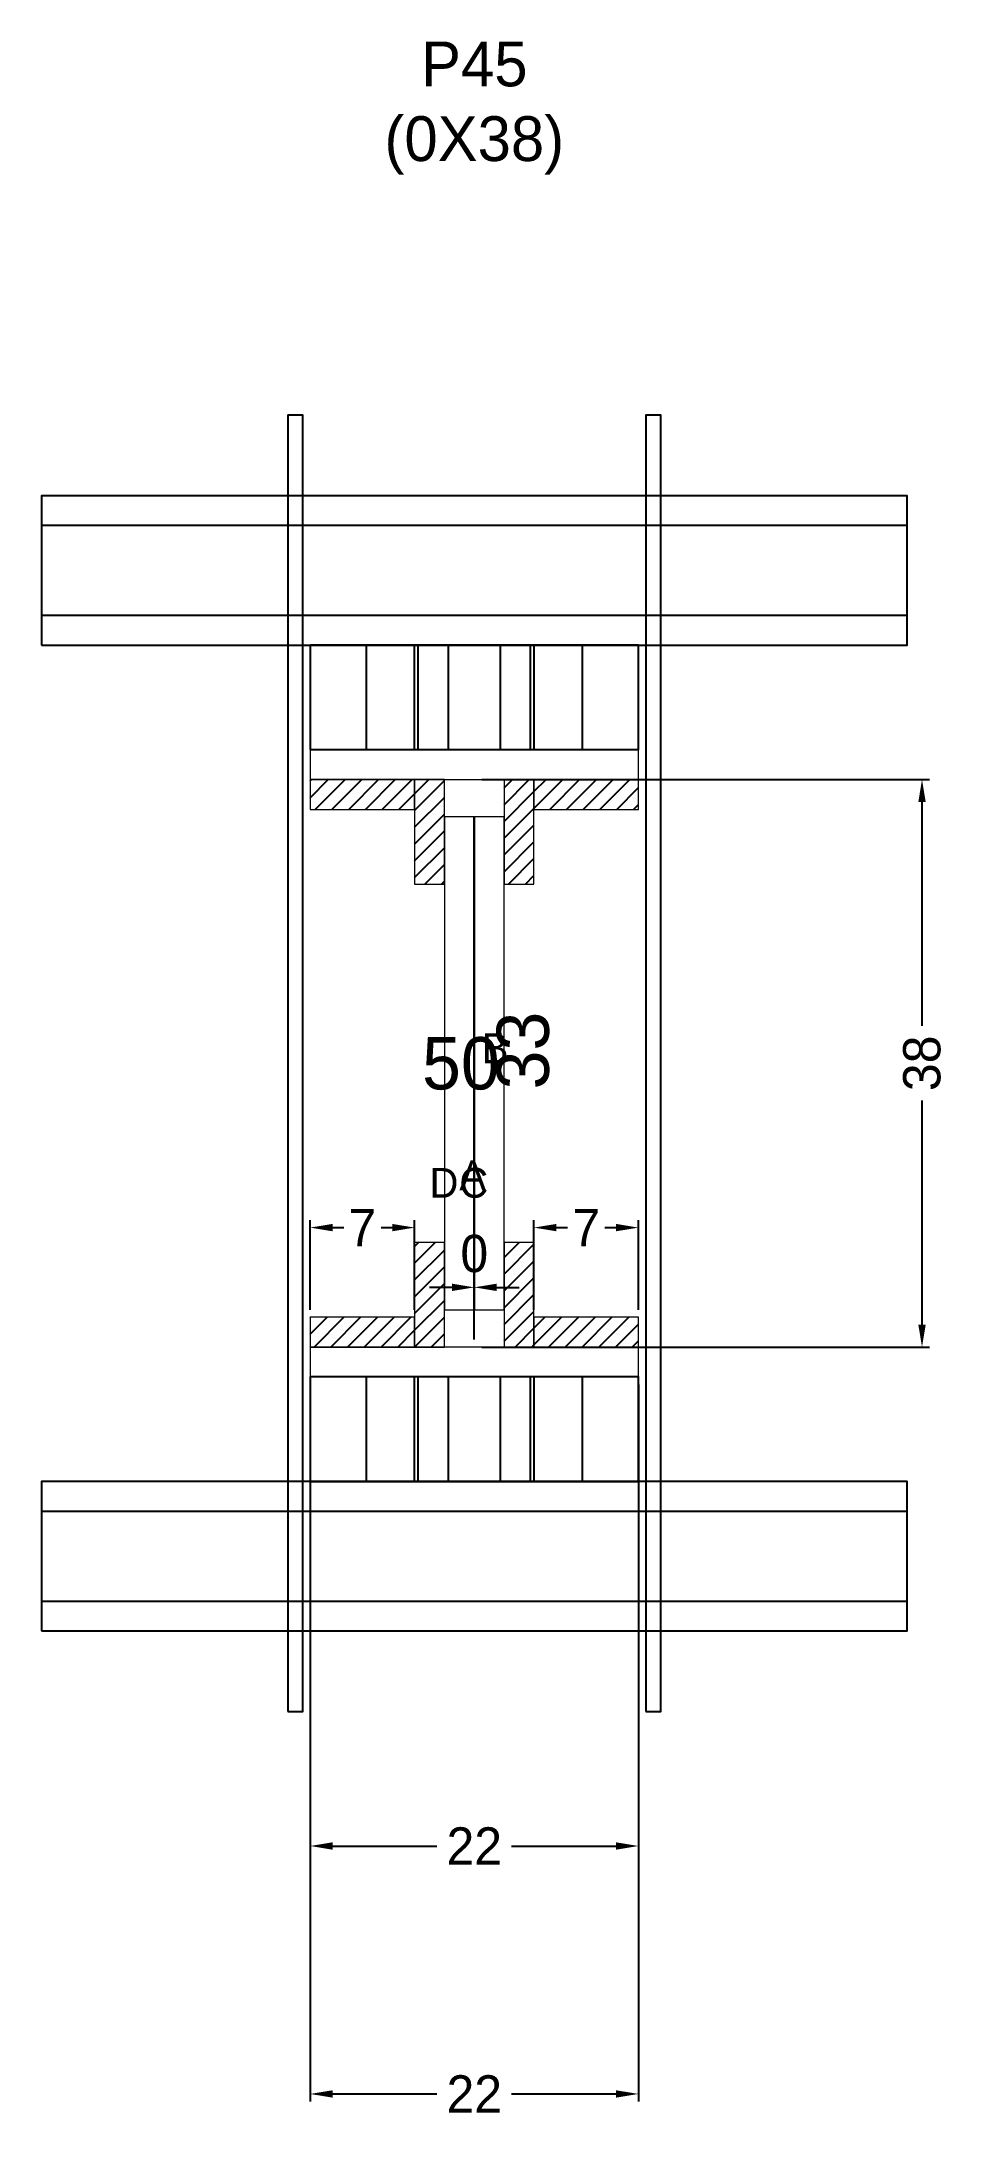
# Model space of a CAD drawing. Header units: centimetres. Extents: x -58 to 63, y -1 to 277.
import ezdxf

# ---------------------------------------------------------------- set-up
doc = ezdxf.new("R2010")
doc.units = ezdxf.units.CM
for name, color, linetype in [('CHAPA', 140, 'Continuous'), ('COTA', 241, 'Continuous'), ('Hachura', 251, 'Continuous'), ('Madeira', 30, 'Continuous'), ('NOMENCLATURA', 7, 'Continuous'), ('Painéis', 200, 'Continuous'), ('Perfil Metálico', 150, 'Continuous'), ('SARRAFO', 251, 'Continuous'), ('TEXTO_GERAL', 7, 'Continuous')]:
    doc.layers.add(name, color=color, linetype=linetype)
doc.dimstyles.new('cotax2', dxfattribs={"dimtxt": 2.5, "dimasz": 1.5, "dimexe": 0.5, "dimexo": 0.5, "dimgap": 0.5, "dimtad": 1, "dimcen": 2.5, "dimazin": 3, "dimtfac": 1, "dimtmove": 0, "dimatfit": 3})
pattern_1 = [(45, (0, 0), (-1.122532, 1.122532), [])]

# ---------------------------------------------------------------- blocks, each defined once
blk = doc.blocks.new('_CLOSEDFILLED')
at = {"color": 0, "linetype": 'BYBLOCK'}
blk.add_solid([(-1, 0.164), (0, 0), (-1, -0.164)], dxfattribs=at)
blk = doc.blocks.new('*D1')
for p, q in [((-22, 97), (-22, 1)), ((22, 97), (22, 1)), ((-19, 2), (-5, 2)), ((5, 2), (19, 2))]:
    blk.add_line(p, q)
at = {"layer": 'Defpoints'}
for p in [(-22, 98), (22, 98), (-22, 2)]:
    blk.add_point(p, dxfattribs=at)
at = {"layer": 'COTA', "xscale": 3, "yscale": 3, "rotation": 180}
blk.add_blockref('_CLOSEDFILLED', (-22, 2), dxfattribs=at)
at = {"layer": 'COTA', "xscale": 3, "yscale": 3}
blk.add_blockref('_CLOSEDFILLED', (22, 2), dxfattribs=at)
at = {"layer": 'COTA', "insert": (0, 2), "char_height": 5, "attachment_point": 5}
blk.add_mtext('22', dxfattribs=at)
blk = doc.blocks.new('*D2')
for p, q in [((-3, 110), (-6, 110)), ((0, 103), (0, 111)), ((0, 103), (0, 111)), ((0, 110), (0, 110)), ((3, 110), (6, 110))]:
    blk.add_line(p, q)
at = {"layer": 'Defpoints'}
for p in [(0, 110), (0, 102), (0, 102)]:
    blk.add_point(p, dxfattribs=at)
at = {"layer": 'COTA', "xscale": 3, "yscale": 3}
blk.add_blockref('_CLOSEDFILLED', (0, 110), dxfattribs=at)
at = {"layer": 'COTA', "xscale": 3, "yscale": 3, "rotation": 180}
blk.add_blockref('_CLOSEDFILLED', (0, 110), dxfattribs=at)
at = {"layer": 'COTA', "insert": (0, 114.5), "char_height": 5, "attachment_point": 5}
blk.add_mtext('0', dxfattribs=at)
blk = doc.blocks.new('*D3')
for p, q in [((1, 178), (61, 178)), ((60, 145), (60, 175)), ((60, 105), (60, 135)), ((1, 102), (61, 102))]:
    blk.add_line(p, q)
at = {"layer": 'Defpoints'}
for p in [(0, 178), (0, 102), (60, 102)]:
    blk.add_point(p, dxfattribs=at)
at = {"layer": 'COTA', "xscale": 3, "yscale": 3}
for p, rotation in [((60, 178), 90), ((60, 102), -90.00000000000001)]:
    blk.add_blockref('_CLOSEDFILLED', p, dxfattribs=dict(at, rotation=rotation))
at = {"layer": 'COTA', "insert": (60, 140), "char_height": 5, "attachment_point": 5, "rotation": 90}
blk.add_mtext('38', dxfattribs=at)
blk = doc.blocks.new('*D4')
for p, q in [((-22, 107), (-22, 119)), ((-19, 118), (-17.5, 118)), ((-12.5, 118), (-11, 118)), ((-8, 107), (-8, 119))]:
    blk.add_line(p, q)
at = {"layer": 'Defpoints'}
for p in [(-22, 118), (-22, 106), (-8, 106)]:
    blk.add_point(p, dxfattribs=at)
at = {"layer": 'COTA', "xscale": 3, "yscale": 3, "rotation": 180}
blk.add_blockref('_CLOSEDFILLED', (-22, 118), dxfattribs=at)
at = {"layer": 'COTA', "xscale": 3, "yscale": 3}
blk.add_blockref('_CLOSEDFILLED', (-8, 118), dxfattribs=at)
at = {"layer": 'COTA', "insert": (-15, 118), "char_height": 5, "attachment_point": 5}
blk.add_mtext('7', dxfattribs=at)
blk = doc.blocks.new('*D5')
for p, q in [((8, 107), (8, 119)), ((11, 118), (12.5, 118)), ((17.5, 118), (19, 118)), ((22, 107), (22, 119))]:
    blk.add_line(p, q)
at = {"layer": 'Defpoints'}
for p in [(8, 118), (8, 106), (22, 106)]:
    blk.add_point(p, dxfattribs=at)
at = {"layer": 'COTA', "xscale": 3, "yscale": 3, "rotation": 180}
blk.add_blockref('_CLOSEDFILLED', (8, 118), dxfattribs=at)
at = {"layer": 'COTA', "xscale": 3, "yscale": 3}
blk.add_blockref('_CLOSEDFILLED', (22, 118), dxfattribs=at)
at = {"layer": 'COTA', "insert": (15, 118), "char_height": 5, "attachment_point": 5}
blk.add_mtext('7', dxfattribs=at)
blk = doc.blocks.new('*D6')
for p, q in [((-22, 64.2), (-22, 34.2)), ((22, 64.2), (22, 34.2)), ((-19, 35.2), (-5, 35.2)), ((5, 35.2), (19, 35.2))]:
    blk.add_line(p, q)
at = {"layer": 'Defpoints'}
for p in [(-22, 65.2), (22, 65.2), (-22, 35.2)]:
    blk.add_point(p, dxfattribs=at)
at = {"layer": 'COTA', "xscale": 3, "yscale": 3, "rotation": 180}
blk.add_blockref('_CLOSEDFILLED', (-22, 35.2), dxfattribs=at)
at = {"layer": 'COTA', "xscale": 3, "yscale": 3}
blk.add_blockref('_CLOSEDFILLED', (22, 35.2), dxfattribs=at)
at = {"layer": 'COTA', "insert": (0, 35.2), "char_height": 5, "attachment_point": 5}
blk.add_mtext('22', dxfattribs=at)

msp = doc.modelspace()

# ---------------------------------------------------------------- hatches: boundary and pattern name
at = {"layer": 'Hachura'}
h = msp.add_hatch(dxfattribs=at)
h.set_pattern_fill('ANSI31')
h.set_pattern_definition(pattern_1)
h.paths.add_polyline_path([(-22, 174), (-8, 174), (-8, 178), (-22, 178)])
h = msp.add_hatch(dxfattribs=at)
h.set_pattern_fill('ANSI31')
h.set_pattern_definition(pattern_1)
h.paths.add_polyline_path([(-8, 164), (-4, 164), (-4, 178), (-8, 178)])
h = msp.add_hatch(dxfattribs=at)
h.set_pattern_fill('ANSI31')
h.set_pattern_definition(pattern_1)
h.paths.add_polyline_path([(4, 164), (8, 164), (8, 178), (4, 178)])
h = msp.add_hatch(dxfattribs=at)
h.set_pattern_fill('ANSI31')
h.set_pattern_definition(pattern_1)
h.paths.add_polyline_path([(8, 174), (22, 174), (22, 178), (8, 178)])
h = msp.add_hatch(dxfattribs=at)
h.set_pattern_fill('ANSI31')
h.set_pattern_definition(pattern_1)
h.paths.add_polyline_path([(-8, 102), (-4, 102), (-4, 116), (-8, 116)])
h = msp.add_hatch(dxfattribs=at)
h.set_pattern_fill('ANSI31')
h.set_pattern_definition(pattern_1)
h.paths.add_polyline_path([(4, 102), (8, 102), (8, 116), (4, 116)])
h = msp.add_hatch(dxfattribs=at)
h.set_pattern_fill('ANSI31')
h.set_pattern_definition(pattern_1)
h.paths.add_polyline_path([(-22, 102), (-8, 102), (-8, 106), (-22, 106)])
h = msp.add_hatch(dxfattribs=at)
h.set_pattern_fill('ANSI31')
h.set_pattern_definition(pattern_1)
h.paths.add_polyline_path([(8, 102), (22, 102), (22, 106), (8, 106)])

# ---------------------------------------------------------------- linework, layer by layer
at = {"layer": 'CHAPA', "lineweight": 18}
for points in [[(-22, 178), (22, 178), (22, 182), (-22, 182)], [(-22, 178), (22, 178), (22, 182), (-22, 182)], [(-4, 107), (0, 107), (0, 173), (-4, 173)], [(-4, 107), (0, 107), (0, 173), (-4, 173)], [(0, 107), (4, 107), (4, 173), (0, 173)], [(0, 107), (4, 107), (4, 173), (0, 173)], [(-22, 98), (22, 98), (22, 102), (-22, 102)], [(-22, 98), (22, 98), (22, 102), (-22, 102)]]:
    msp.add_lwpolyline(points, close=True, dxfattribs=at)
at = {"layer": 'Hachura'}
for points in [[(-25, 53.2), (-23, 53.2), (-23, 226.8), (-25, 226.8)], [(23, 53.2), (25, 53.2), (25, 226.8), (23, 226.8)]]:
    msp.add_lwpolyline(points, close=True, dxfattribs=at)
at = {"layer": 'Madeira', "color": 126}
for points in [[(-22, 182), (22, 182), (22, 196), (-22, 196)], [(-22, 182), (-8, 182), (-8, 196), (-22, 196)], [(-14.5, 182), (-7.5, 182), (-7.5, 196), (-14.5, 196)], [(-3.5, 182), (3.5, 182), (3.5, 196), (-3.5, 196)], [(7.5, 182), (14.5, 182), (14.5, 196), (7.5, 196)], [(8, 182), (22, 182), (22, 196), (8, 196)], [(-22, 84), (22, 84), (22, 98), (-22, 98)], [(-22, 84), (-8, 84), (-8, 98), (-22, 98)], [(-14.5, 84), (-7.5, 84), (-7.5, 98), (-14.5, 98)], [(-3.5, 84), (3.5, 84), (3.5, 98), (-3.5, 98)], [(7.5, 84), (14.5, 84), (14.5, 98), (7.5, 98)], [(8, 84), (22, 84), (22, 98), (8, 98)]]:
    msp.add_lwpolyline(points, close=True, dxfattribs=at)
at = {"layer": 'Painéis'}
msp.add_lwpolyline([(0, 107), (0, 107), (0, 173), (0, 173)], close=True, dxfattribs=at)
at = {"layer": 'Perfil Metálico', "color": 224}
for points in [[(-58, 196), (58, 196), (58, 216), (-58, 216)], [(-58, 200), (58, 200), (58, 212), (-58, 212)], [(-58, 64), (58, 64), (58, 84), (-58, 84)], [(-58, 68), (58, 68), (58, 80), (-58, 80)]]:
    msp.add_lwpolyline(points, close=True, dxfattribs=at)
at = {"layer": 'SARRAFO', "color": 251, "lineweight": 13}
for points in [[(-22, 174), (-8, 174), (-8, 178), (-22, 178)], [(-8, 164), (-4, 164), (-4, 178), (-8, 178)], [(4, 164), (8, 164), (8, 178), (4, 178)], [(8, 174), (22, 174), (22, 178), (8, 178)], [(-8, 102), (-4, 102), (-4, 116), (-8, 116)], [(4, 102), (8, 102), (8, 116), (4, 116)], [(-22, 102), (-8, 102), (-8, 106), (-22, 106)], [(8, 102), (22, 102), (22, 106), (8, 106)]]:
    msp.add_lwpolyline(points, close=True, dxfattribs=at)

# ---------------------------------------------------------------- texts
at = {"layer": 'COTA'}
msp.add_text('33', height=7, rotation=90, dxfattribs=at).set_placement((10, 136.5))
msp.add_text('50', height=7, dxfattribs=at).set_placement((-7, 136.5))
at = {"layer": 'NOMENCLATURA', "insert": (0, 259), "char_height": 6, "attachment_point": 8}
msp.add_mtext('P45\\P(0X38)', dxfattribs=at)
at = {"layer": 'TEXTO_GERAL'}
for s, p in [('B', (1, 140)), ('D', (-6, 122)), ('A', (-2, 123)), ('C', (-2, 122))]:
    msp.add_text(s, height=4, dxfattribs=at).set_placement(p)

# ---------------------------------------------------------------- dimensions: what is measured, and where the dimension line sits
at = {"layer": 'COTA'}
dim = msp.add_linear_dim(base=(60, 102), p1=(0, 102), p2=(0, 178), angle=90, dimstyle='cotax2', dxfattribs=at)
dim.commit()
dim.dimension.update_dxf_attribs({"geometry": '*D3', "text_midpoint": (60, 140)})
for base, p1, p2, picture, middle in [((-22, 118), (-22, 106), (-8, 106), '*D4', (-15, 118)), ((8, 118), (8, 106), (22, 106), '*D5', (15, 118)), ((0, 110), (0, 102), (0, 102), '*D2', (0, 114.5)), ((-22, 2), (-22, 98), (22, 98), '*D1', (0, 2)), ((-22, 35.2), (-22, 65.2), (22, 65.2), '*D6', (0, 35.2))]:
    dim = msp.add_linear_dim(base=base, p1=p1, p2=p2, dimstyle='cotax2', dxfattribs=at)
    dim.commit()
    dim.dimension.update_dxf_attribs({"geometry": picture, "text_midpoint": middle})

doc.saveas('drawing.dxf')
